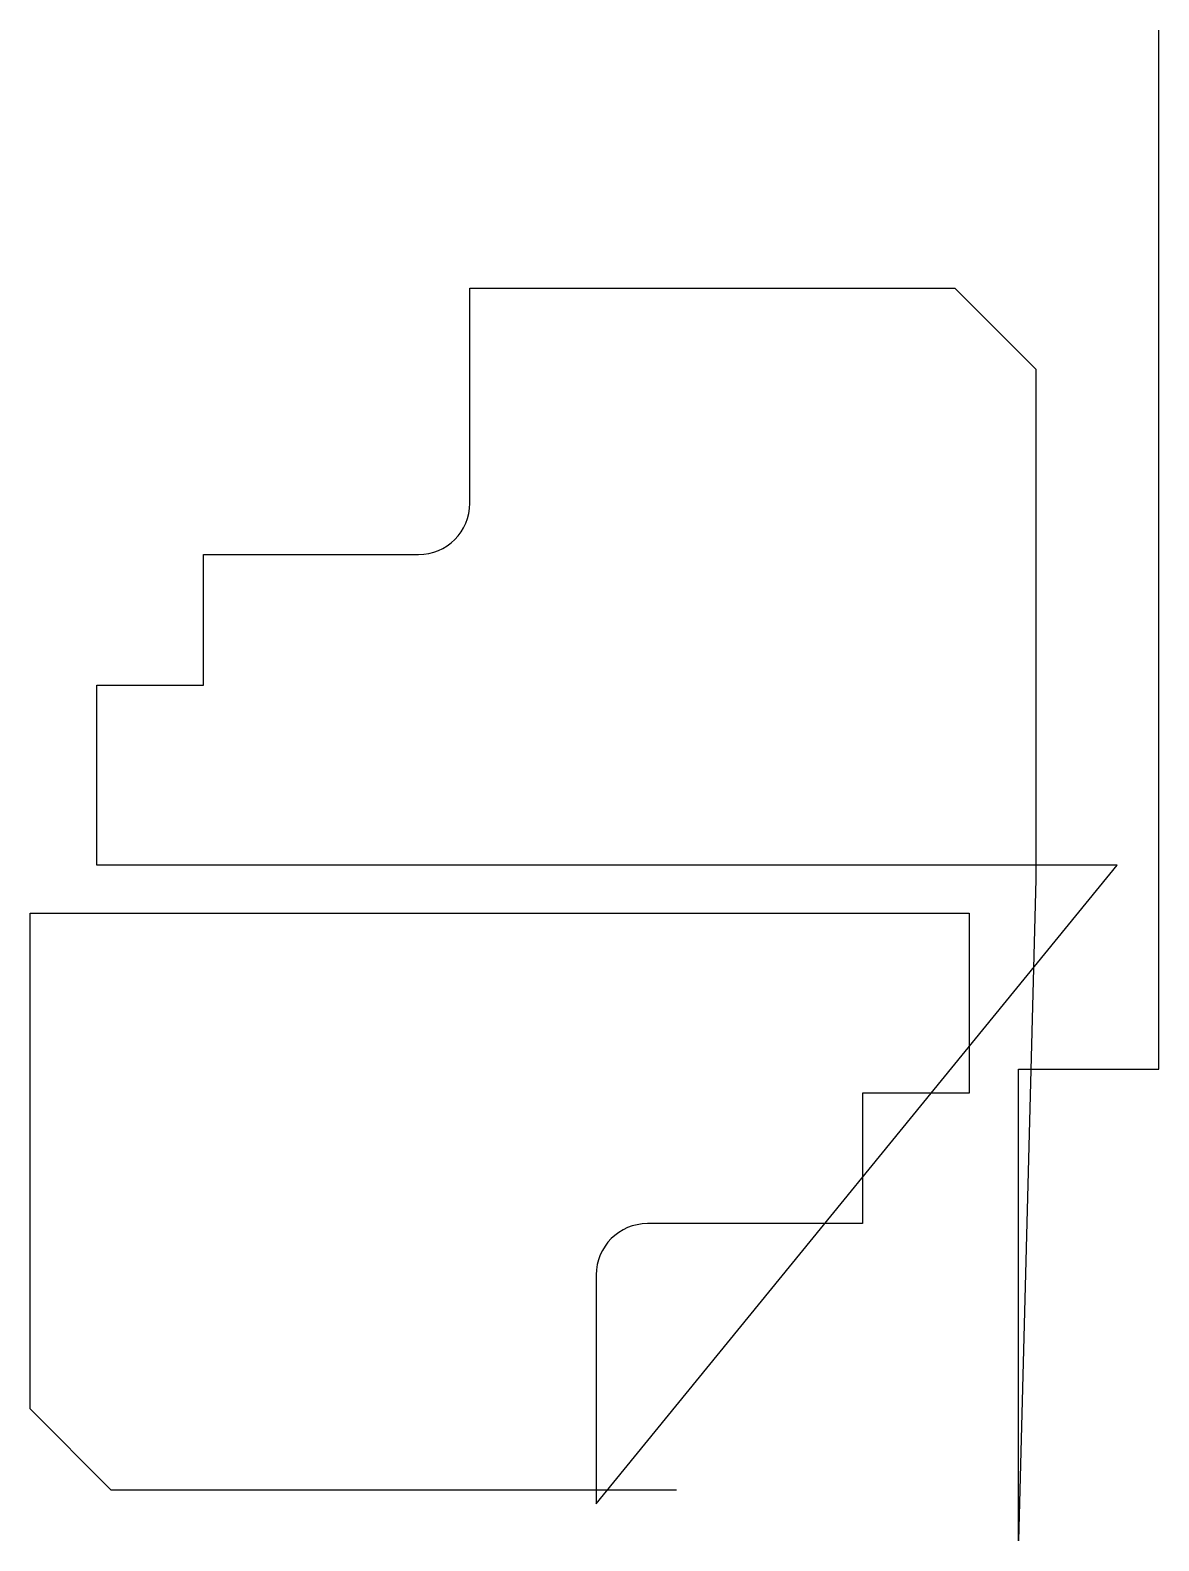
# Model space of a CAD drawing. Header units: metres. Extents: x 19 to 443, y 0 to 567.
import ezdxf

# ---------------------------------------------------------------- set-up
doc = ezdxf.new("R2010")
doc.units = ezdxf.units.M

msp = doc.modelspace()

# ---------------------------------------------------------------- linework, layer by layer
at = {"layer": 'TOOL_0'}
for p, q in [((442.74, 565.85), (442.74, 566.85)), ((442.74, 176.932), (442.74, 565.85)), ((184.107, 389.338), (184.107, 470.088)), ((184.107, 470.088), (366.168, 470.088)), ((366.168, 470.088), (396.607, 439.649)), ((396.607, 439.649), (396.607, 253.588)), ((84.107, 321.088), (84.107, 370.088)), ((84.107, 370.088), (164.857, 370.088)), ((44.107, 253.588), (44.107, 321.088)), ((44.107, 321.088), (84.107, 321.088)), ((396.607, 253.588), (44.107, 253.588)), ((231.573, 13.898), (427.051, 253.588)), ((427.051, 253.588), (396.607, 253.588)), ((396.607, 253.588), (396.607, 248.336)), ((396.607, 248.336), (390.043, 0)), ((19.073, 49.456), (19.073, 235.517)), ((19.073, 235.517), (371.573, 235.517)), ((371.573, 235.517), (371.573, 168.017)), ((390.043, 1), (390.043, 176.932)), ((390.043, 176.932), (442.74, 176.932)), ((371.573, 168.017), (331.573, 168.017)), ((331.573, 168.017), (331.573, 119.017)), ((331.573, 119.017), (250.823, 119.017)), ((231.573, 99.767), (231.573, 19.017)), ((49.512, 19.017), (19.073, 49.456)), ((231.573, 19.017), (49.512, 19.017)), ((261.749, 19.017), (231.573, 19.017)), ((231.573, 19.017), (231.573, 13.898)), ((390.043, 0), (390.043, 1)), ((390.043, 1), (390.043, 0)), ((390.043, 0), (390.043, 1))]:
    msp.add_line(p, q, dxfattribs=at)
for centre, start, end in [((164.857, 389.338), 270, 0), ((250.823, 99.767), 90, 180)]:
    msp.add_arc(centre, 19.25, start, end, dxfattribs=at)

doc.saveas('drawing.dxf')
